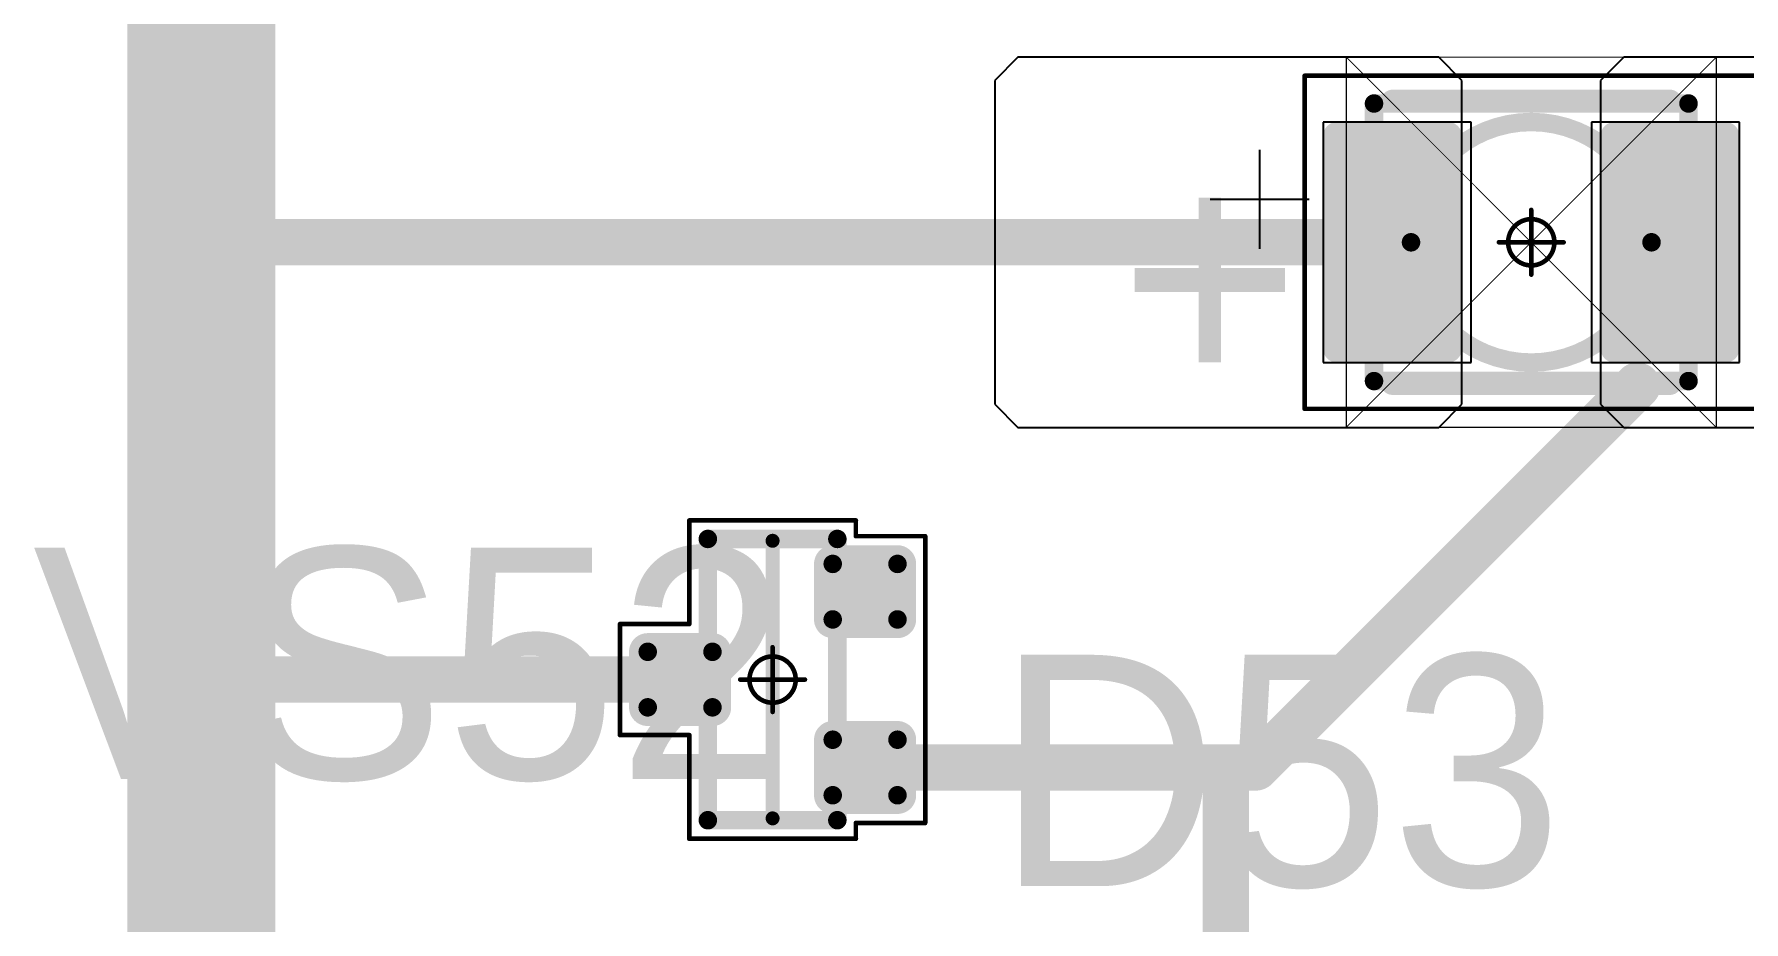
# Model space of a CAD drawing. Header units: millimetres. Extents: x 0 to 273, y 0 to 149.
# Drawn here: x 186.82 to 205.3, y 93.16 to 102.75 of the extents above; entities that cross this region are included whole.
import ezdxf

# ---------------------------------------------------------------- set-up
doc = ezdxf.new("R2010")
doc.units = ezdxf.units.MM
for name, color, linetype in [('Mechanical13', 56, 'Continuous'), ('Mechanical15', 56, 'Continuous'), ('Mechanical2', 216, 'Continuous'), ('TopLayer', 1, 'Continuous'), ('TopOverlay', 2, 'Continuous'), ('TopPaste', 8, 'Continuous'), ('TopSolder', 216, 'Continuous')]:
    doc.layers.add(name, color=color, linetype=linetype)

# ---------------------------------------------------------------- blocks, each defined once
blk = doc.blocks.new('SOT23_18')
at = {"layer": 'Mechanical13', "const_width": 0.2}
for points in [[(-0.7, 1.52), (-0.7, -1.52)], [(0.7, 1.52), (-0.7, 1.52)], [(0.7, 1.52), (0.7, -1.52)], [(0.7, -1.52), (-0.7, -1.52)]]:
    blk.add_lwpolyline(points, dxfattribs=at)
at = {"layer": 'Mechanical13', "const_width": 0.1}
for points in [[(-0.75, 1.52, 1), (-0.65, 1.52, 1)], [(-0.75, 1.52, 1), (-0.65, 1.52, 1)], [(0.65, 1.52, 1), (0.75, 1.52, 1)], [(0.65, 1.52, 1), (0.75, 1.52, 1)], [(-0.75, -1.52, 1), (-0.65, -1.52, 1)], [(-0.75, -1.52, 1), (-0.65, -1.52, 1)], [(0.65, -1.52, 1), (0.75, -1.52, 1)], [(0.65, -1.52, 1), (0.75, -1.52, 1)]]:
    blk.add_lwpolyline(points, format="xyb", close=True, dxfattribs=at)
at = {"layer": 'Mechanical15', "const_width": 0.05}
for points in [[(0.9, 1.72), (-0.9, 1.72)], [(-0.9, 1.72), (-0.9, 1.55)], [(0.9, 1.72), (0.9, 0.6)], [(-0.9, 1.55), (-1.65, 1.55)], [(-1.65, 1.55), (-1.65, -1.55)], [(1.65, 0.6), (0.9, 0.6)], [(1.65, 0.6), (1.65, -0.6)], [(0, 0.35), (0, -0.35)], [(0.35, 0), (-0.35, 0)], [(0.9, -0.6), (0.9, -1.72)], [(1.65, -0.6), (0.9, -0.6)], [(-0.9, -1.55), (-1.65, -1.55)], [(-0.9, -1.55), (-0.9, -1.72)], [(0.9, -1.72), (-0.9, -1.72)]]:
    blk.add_lwpolyline(points, dxfattribs=at)
at = {"layer": 'Mechanical15'}
for points, const_width in [([(-0.913, 1.72, 1), (-0.888, 1.72, 1)], 0.025), ([(-0.913, 1.72, 1), (-0.888, 1.72, 1)], 0.025), ([(0.888, 1.72, 1), (0.913, 1.72, 1)], 0.025), ([(0.888, 1.72, 1), (0.913, 1.72, 1)], 0.025), ([(-1.662, 1.55, 1), (-1.637, 1.55, 1)], 0.025), ([(-1.662, 1.55, 1), (-1.637, 1.55, 1)], 0.025), ([(-0.913, 1.55, 1), (-0.888, 1.55, 1)], 0.025), ([(-0.913, 1.55, 1), (-0.888, 1.55, 1)], 0.025), ([(0.888, 0.6, 1), (0.913, 0.6, 1)], 0.025), ([(0.888, 0.6, 1), (0.913, 0.6, 1)], 0.025), ([(1.637, 0.6, 1), (1.662, 0.6, 1)], 0.025), ([(1.637, 0.6, 1), (1.662, 0.6, 1)], 0.025), ([(-0.012, 0.35, 1), (0.012, 0.35, 1)], 0.025), ([(0.25, 0, 1), (-0.25, 0, 1)], 0.05), ([(-0.362, 0, 1), (-0.337, 0, 1)], 0.025), ([(-0.262, 0, 1), (-0.238, 0, 1)], 0.025), ([(0.238, 0, 1), (0.262, 0, 1)], 0.025), ([(0.337, 0, 1), (0.362, 0, 1)], 0.025), ([(-0.012, -0.35, 1), (0.012, -0.35, 1)], 0.025), ([(0.888, -0.6, 1), (0.913, -0.6, 1)], 0.025), ([(0.888, -0.6, 1), (0.913, -0.6, 1)], 0.025), ([(1.637, -0.6, 1), (1.662, -0.6, 1)], 0.025), ([(1.637, -0.6, 1), (1.662, -0.6, 1)], 0.025), ([(-1.662, -1.55, 1), (-1.637, -1.55, 1)], 0.025), ([(-1.662, -1.55, 1), (-1.637, -1.55, 1)], 0.025), ([(-0.913, -1.55, 1), (-0.888, -1.55, 1)], 0.025), ([(-0.913, -1.55, 1), (-0.888, -1.55, 1)], 0.025), ([(-0.913, -1.72, 1), (-0.888, -1.72, 1)], 0.025), ([(-0.913, -1.72, 1), (-0.888, -1.72, 1)], 0.025), ([(0.888, -1.72, 1), (0.913, -1.72, 1)], 0.025), ([(0.888, -1.72, 1), (0.913, -1.72, 1)], 0.025)]:
    blk.add_lwpolyline(points, format="xyb", close=True, dxfattribs=dict(at, const_width=const_width))
at = {"layer": 'TopLayer', "const_width": 0.1}
for points in [[(-1.4, 1.25, 1), (-1.3, 1.25, 1)], [(-0.7, 1.25, 1), (-0.6, 1.25, 1)], [(-1.4, 0.65, 1), (-1.3, 0.65, 1)], [(-0.7, 0.65, 1), (-0.6, 0.65, 1)], [(0.6, 0.3, 1), (0.7, 0.3, 1)], [(1.3, 0.3, 1), (1.4, 0.3, 1)], [(0.6, -0.3, 1), (0.7, -0.3, 1)], [(1.3, -0.3, 1), (1.4, -0.3, 1)], [(-1.4, -0.65, 1), (-1.3, -0.65, 1)], [(-0.7, -0.65, 1), (-0.6, -0.65, 1)], [(-1.4, -1.25, 1), (-1.3, -1.25, 1)], [(-0.7, -1.25, 1), (-0.6, -1.25, 1)]]:
    blk.add_lwpolyline(points, format="xyb", close=True, dxfattribs=at)
at = {"layer": 'TopLayer'}
for points in [[(-1.35, 1.35), (-1.35, 0.55), (-0.65, 1.35), (-0.65, 0.55)], [(-1.45, 1.25), (-1.45, 0.65), (-0.55, 1.25), (-0.55, 0.65)], [(0.65, 0.4), (0.65, -0.4), (1.35, 0.4), (1.35, -0.4)], [(0.55, 0.3), (0.55, -0.3), (1.45, 0.3), (1.45, -0.3)], [(-1.35, -0.55), (-1.35, -1.35), (-0.65, -0.55), (-0.65, -1.35)], [(-1.45, -0.65), (-1.45, -1.25), (-0.55, -0.65), (-0.55, -1.25)]]:
    blk.add_solid(points, dxfattribs=at)
at = {"layer": 'TopOverlay', "const_width": 0.15}
blk.add_lwpolyline([(0, 1.5), (0, -1.5)], dxfattribs=at)
at = {"layer": 'TopOverlay', "const_width": 0.075}
for points in [[(-0.038, 1.5, 1), (0.038, 1.5, 1)], [(-0.038, -1.5, 1), (0.038, -1.5, 1)]]:
    blk.add_lwpolyline(points, format="xyb", close=True, dxfattribs=at)
at = {"layer": 'TopPaste', "const_width": 0.075}
for points in [[(-1.387, 1.25, 1), (-1.313, 1.25, 1)], [(-0.687, 1.25, 1), (-0.613, 1.25, 1)], [(-1.387, 0.65, 1), (-1.313, 0.65, 1)], [(-0.687, 0.65, 1), (-0.613, 0.65, 1)], [(0.613, 0.3, 1), (0.687, 0.3, 1)], [(1.313, 0.3, 1), (1.387, 0.3, 1)], [(0.613, -0.3, 1), (0.687, -0.3, 1)], [(1.313, -0.3, 1), (1.387, -0.3, 1)], [(-1.387, -0.65, 1), (-1.313, -0.65, 1)], [(-0.687, -0.65, 1), (-0.613, -0.65, 1)], [(-1.387, -1.25, 1), (-1.313, -1.25, 1)], [(-0.687, -1.25, 1), (-0.613, -1.25, 1)]]:
    blk.add_lwpolyline(points, format="xyb", close=True, dxfattribs=at)
at = {"layer": 'TopPaste'}
for points in [[(-1.35, 1.325), (-1.35, 0.575), (-0.65, 1.325), (-0.65, 0.575)], [(-1.425, 1.25), (-1.425, 0.65), (-0.575, 1.25), (-0.575, 0.65)], [(0.65, 0.375), (0.65, -0.375), (1.35, 0.375), (1.35, -0.375)], [(0.575, 0.3), (0.575, -0.3), (1.425, 0.3), (1.425, -0.3)], [(-1.425, -0.65), (-1.425, -1.25), (-0.575, -0.65), (-0.575, -1.25)], [(-1.35, -0.575), (-1.35, -1.325), (-0.65, -0.575), (-0.65, -1.325)]]:
    blk.add_solid(points, dxfattribs=at)
at = {"layer": 'TopSolder', "const_width": 0.202}
for points in [[(-1.451, 1.25, 1), (-1.249, 1.25, 1)], [(-0.751, 1.25, 1), (-0.549, 1.25, 1)], [(-1.451, 0.65, 1), (-1.249, 0.65, 1)], [(-0.751, 0.65, 1), (-0.549, 0.65, 1)], [(0.549, 0.3, 1), (0.751, 0.3, 1)], [(1.249, 0.3, 1), (1.451, 0.3, 1)], [(0.549, -0.3, 1), (0.751, -0.3, 1)], [(1.249, -0.3, 1), (1.451, -0.3, 1)], [(-1.451, -0.65, 1), (-1.249, -0.65, 1)], [(-0.751, -0.65, 1), (-0.549, -0.65, 1)], [(-1.451, -1.25, 1), (-1.249, -1.25, 1)], [(-0.751, -1.25, 1), (-0.549, -1.25, 1)]]:
    blk.add_lwpolyline(points, format="xyb", close=True, dxfattribs=at)
at = {"layer": 'TopSolder'}
for points in [[(-1.35, 1.452), (-1.35, 0.448), (-0.65, 1.452), (-0.65, 0.448)], [(-1.552, 1.25), (-1.552, 0.65), (-0.448, 1.25), (-0.448, 0.65)], [(0.65, 0.502), (0.65, -0.502), (1.35, 0.502), (1.35, -0.502)], [(0.448, 0.3), (0.448, -0.3), (1.552, 0.3), (1.552, -0.3)], [(-1.35, -0.448), (-1.35, -1.452), (-0.65, -0.448), (-0.65, -1.452)], [(-1.552, -0.65), (-1.552, -1.25), (-0.448, -0.65), (-0.448, -1.25)]]:
    blk.add_solid(points, dxfattribs=at)
blk = doc.blocks.new('T66G_103')
at = {"layer": 'Mechanical13'}
for p, q in [((2.936, 0.071), (2.936, -1)), ((2.4, -0.464), (3.471, -0.464))]:
    blk.add_line(p, q, dxfattribs=at)
at = {"layer": 'Mechanical13', "const_width": 0.2}
for points in [[(1.7, 1.5), (-1.7, 1.5)], [(-1.7, 1.5), (-1.7, -1.5)], [(1.7, 1.5), (1.7, -1.5)], [(1.7, -1.5), (-1.7, -1.5)]]:
    blk.add_lwpolyline(points, dxfattribs=at)
at = {"layer": 'Mechanical13'}
for points, const_width in [([(-1.75, 1.5, 1), (-1.65, 1.5, 1)], 0.1), ([(-1.75, 1.5, 1), (-1.65, 1.5, 1)], 0.1), ([(1.65, 1.5, 1), (1.75, 1.5, 1)], 0.1), ([(1.65, 1.5, 1), (1.75, 1.5, 1)], 0.1), ([(1.3, 0, 1), (-1.3, 0, 1)], 0.2), ([(-1.35, 0, 1), (-1.25, 0, 1)], 0.1), ([(1.25, 0, 1), (1.35, 0, 1)], 0.1), ([(-1.75, -1.5, 1), (-1.65, -1.5, 1)], 0.1), ([(-1.75, -1.5, 1), (-1.65, -1.5, 1)], 0.1), ([(1.65, -1.5, 1), (1.75, -1.5, 1)], 0.1), ([(1.65, -1.5, 1), (1.75, -1.5, 1)], 0.1)]:
    blk.add_lwpolyline(points, format="xyb", close=True, dxfattribs=dict(at, const_width=const_width))
at = {"layer": 'Mechanical15', "const_width": 0.05}
for points in [[(-2.45, 1.8), (-2.45, -1.8)], [(2.45, 1.8), (-2.45, 1.8)], [(2.45, 1.8), (2.45, -1.8)], [(0, 0.35), (0, -0.35)], [(0.35, 0), (-0.35, 0)], [(2.45, -1.8), (-2.45, -1.8)]]:
    blk.add_lwpolyline(points, dxfattribs=at)
at = {"layer": 'Mechanical15'}
for points, const_width in [([(-2.462, 1.8, 1), (-2.438, 1.8, 1)], 0.025), ([(-2.462, 1.8, 1), (-2.438, 1.8, 1)], 0.025), ([(2.438, 1.8, 1), (2.462, 1.8, 1)], 0.025), ([(2.438, 1.8, 1), (2.462, 1.8, 1)], 0.025), ([(-0.012, 0.35, 1), (0.012, 0.35, 1)], 0.025), ([(0.25, 0, 1), (-0.25, 0, 1)], 0.05), ([(-0.362, 0, 1), (-0.337, 0, 1)], 0.025), ([(-0.262, 0, 1), (-0.238, 0, 1)], 0.025), ([(0.238, 0, 1), (0.262, 0, 1)], 0.025), ([(0.337, 0, 1), (0.362, 0, 1)], 0.025), ([(-0.012, -0.35, 1), (0.012, -0.35, 1)], 0.025), ([(-2.462, -1.8, 1), (-2.438, -1.8, 1)], 0.025), ([(-2.462, -1.8, 1), (-2.438, -1.8, 1)], 0.025), ([(2.438, -1.8, 1), (2.462, -1.8, 1)], 0.025), ([(2.438, -1.8, 1), (2.462, -1.8, 1)], 0.025)]:
    blk.add_lwpolyline(points, format="xyb", close=True, dxfattribs=dict(at, const_width=const_width))
at = {"layer": 'TopLayer'}
for p, q in [((-5.55, 2), (-5.8, 1.75)), ((-1, 2), (-5.55, 2)), ((-0.75, 1.75), (-1, 2)), ((1, 2), (0.75, 1.75)), ((5.55, 2), (1, 2)), ((5.8, 1.75), (5.55, 2)), ((-5.8, 1.75), (-5.8, -1.75)), ((-0.75, -1.75), (-0.75, 1.75)), ((0.75, 1.75), (0.75, -1.75)), ((5.8, -1.75), (5.8, 1.75)), ((-5.8, -1.75), (-5.55, -2)), ((-1, -2), (-0.75, -1.75)), ((0.75, -1.75), (1, -2)), ((5.55, -2), (5.8, -1.75)), ((-5.55, -2), (-1, -2)), ((1, -2), (5.55, -2))]:
    blk.add_line(p, q, dxfattribs=at)
at = {"layer": 'TopLayer', "const_width": 0.15}
for points in [[(-2.175, 1.15, 1), (-2.025, 1.15, 1)], [(-0.975, 1.15, 1), (-0.825, 1.15, 1)], [(0.825, 1.15, 1), (0.975, 1.15, 1)], [(2.025, 1.15, 1), (2.175, 1.15, 1)], [(-2.175, -1.15, 1), (-2.025, -1.15, 1)], [(-0.975, -1.15, 1), (-0.825, -1.15, 1)], [(0.825, -1.15, 1), (0.975, -1.15, 1)], [(2.025, -1.15, 1), (2.175, -1.15, 1)]]:
    blk.add_lwpolyline(points, format="xyb", close=True, dxfattribs=at)
at = {"layer": 'TopLayer'}
for points in [[(-0.9, 1.3), (-2.1, 1.3), (-0.9, -1.3), (-2.1, -1.3)], [(2.1, 1.3), (0.9, 1.3), (2.1, -1.3), (0.9, -1.3)], [(-0.75, 1.15), (-2.25, 1.15), (-0.75, -1.15), (-2.25, -1.15)], [(2.25, 1.15), (0.75, 1.15), (2.25, -1.15), (0.75, -1.15)]]:
    blk.add_solid(points, dxfattribs=at)
at = {"layer": 'TopOverlay', "const_width": 0.25}
for points in [[(1.5, 1.525), (-1.5, 1.525)], [(1.5, -1.525), (-1.5, -1.525)]]:
    blk.add_lwpolyline(points, dxfattribs=at)
at = {"layer": 'TopOverlay', "const_width": 0.125}
for points in [[(-1.562, 1.525, 1), (-1.438, 1.525, 1)], [(1.438, 1.525, 1), (1.562, 1.525, 1)], [(-1.562, -1.525, 1), (-1.438, -1.525, 1)], [(1.438, -1.525, 1), (1.562, -1.525, 1)]]:
    blk.add_lwpolyline(points, format="xyb", close=True, dxfattribs=at)
at = {"layer": 'TopPaste', "const_width": 0.125}
for points in [[(-2.163, 1.15, 1), (-2.038, 1.15, 1)], [(-0.963, 1.15, 1), (-0.838, 1.15, 1)], [(0.838, 1.15, 1), (0.963, 1.15, 1)], [(2.038, 1.15, 1), (2.163, 1.15, 1)], [(-2.163, -1.15, 1), (-2.038, -1.15, 1)], [(-0.963, -1.15, 1), (-0.838, -1.15, 1)], [(0.838, -1.15, 1), (0.963, -1.15, 1)], [(2.038, -1.15, 1), (2.163, -1.15, 1)]]:
    blk.add_lwpolyline(points, format="xyb", close=True, dxfattribs=at)
at = {"layer": 'TopPaste'}
for points in [[(-0.775, 1.15), (-2.225, 1.15), (-0.775, -1.15), (-2.225, -1.15)], [(-0.9, 1.275), (-2.1, 1.275), (-0.9, -1.275), (-2.1, -1.275)], [(2.225, 1.15), (0.775, 1.15), (2.225, -1.15), (0.775, -1.15)], [(2.1, 1.275), (0.9, 1.275), (2.1, -1.275), (0.9, -1.275)]]:
    blk.add_solid(points, dxfattribs=at)
at = {"layer": 'TopSolder'}
for p, q in [((-2.25, 1.3), (-2.25, -1.3)), ((-0.65, 1.3), (-2.25, 1.3)), ((-0.65, -1.3), (-0.65, 1.3)), ((0.65, 1.3), (0.65, -1.3)), ((2.25, 1.3), (0.65, 1.3)), ((2.25, -1.3), (2.25, 1.3)), ((-2.25, -1.3), (-0.65, -1.3)), ((0.65, -1.3), (2.25, -1.3))]:
    blk.add_line(p, q, dxfattribs=at)
at = {"layer": 'TopOverlay'}
blk.add_text('+', height=2.5, dxfattribs=at).set_placement((2.5, -0.8))

msp = doc.modelspace()

# ---------------------------------------------------------------- linework, layer by layer
at = {"layer": 'Mechanical2'}
for points, const_width in [([(201.002, 98.499), (201.002, 102.499)], 0.0127), ([(201.002, 102.499), (205.002, 102.499)], 0.0127), ([(201.002, 102.499), (205.002, 98.499)], 0.01), ([(201.002, 98.499), (205.002, 102.499)], 0.01), ([(205.002, 98.499), (205.002, 102.499)], 0.0127), ([(201.002, 98.499), (205.002, 98.499)], 0.0127)]:
    msp.add_lwpolyline(points, dxfattribs=dict(at, const_width=const_width))
for points, const_width in [([(200.999, 102.499, 1), (201.005, 102.499, 1)], 0.00635), ([(200.999, 102.499, 1), (201.005, 102.499, 1)], 0.00635), ([(200.999, 102.499, 1), (201.004, 102.499, 1)], 0.005), ([(204.999, 102.499, 1), (205.005, 102.499, 1)], 0.00635), ([(204.999, 102.499, 1), (205.005, 102.499, 1)], 0.00635), ([(204.999, 102.499, 1), (205.004, 102.499, 1)], 0.005), ([(200.999, 98.499, 1), (201.005, 98.499, 1)], 0.00635), ([(200.999, 98.499, 1), (201.005, 98.499, 1)], 0.00635), ([(200.999, 98.499, 1), (201.004, 98.499, 1)], 0.005), ([(204.999, 98.499, 1), (205.005, 98.499, 1)], 0.00635), ([(204.999, 98.499, 1), (205.005, 98.499, 1)], 0.00635), ([(204.999, 98.499, 1), (205.004, 98.499, 1)], 0.005)]:
    msp.add_lwpolyline(points, format="xyb", close=True, dxfattribs=dict(at, const_width=const_width))
at = {"layer": 'TopLayer'}
for points, const_width in [([(188.625, 100.225), (188.625, 118.5)], 1.6), ([(188.625, 95.925), (188.625, 100.225)], 1.6), ([(188.625, 100.225), (188.899, 100.499)], 0.5), ([(188.899, 100.499), (201.502, 100.499)], 0.5), ([(200.023, 94.823), (204.15, 98.95)], 0.5), ([(188.625, 71.925), (188.625, 95.925)], 1.6), ([(188.625, 95.925), (188.777, 95.773)], 0.5), ([(188.777, 95.773), (193.8, 95.773)], 0.5), ([(195.8, 94.823), (199.7, 94.823)], 0.5), ([(199.7, 94.823), (200.023, 94.823)], 0.5), ([(199.7, 91.675), (199.7, 94.823)], 0.5)]:
    msp.add_lwpolyline(points, dxfattribs=dict(at, const_width=const_width))
for points, const_width in [([(188.225, 100.225, 1), (189.025, 100.225, 1)], 0.8), ([(188.225, 100.225, 1), (189.025, 100.225, 1)], 0.8), ([(188.774, 100.499, 1), (189.024, 100.499, 1)], 0.25), ([(188.774, 100.499, 1), (189.024, 100.499, 1)], 0.25), ([(201.377, 100.499, 1), (201.627, 100.499, 1)], 0.25), ([(188.5, 100.225, 1), (188.75, 100.225, 1)], 0.25), ([(204.025, 98.95, 1), (204.275, 98.95, 1)], 0.25), ([(188.225, 95.925, 1), (189.025, 95.925, 1)], 0.8), ([(188.225, 95.925, 1), (189.025, 95.925, 1)], 0.8), ([(188.5, 95.925, 1), (188.75, 95.925, 1)], 0.25), ([(188.652, 95.773, 1), (188.902, 95.773, 1)], 0.25), ([(188.652, 95.773, 1), (188.902, 95.773, 1)], 0.25), ([(193.675, 95.773, 1), (193.925, 95.773, 1)], 0.25), ([(195.675, 94.823, 1), (195.925, 94.823, 1)], 0.25), ([(199.575, 94.823, 1), (199.825, 94.823, 1)], 0.25), ([(199.575, 94.823, 1), (199.825, 94.823, 1)], 0.25), ([(199.575, 94.823, 1), (199.825, 94.823, 1)], 0.25), ([(199.898, 94.823, 1), (200.148, 94.823, 1)], 0.25), ([(199.898, 94.823, 1), (200.148, 94.823, 1)], 0.25)]:
    msp.add_lwpolyline(points, format="xyb", close=True, dxfattribs=dict(at, const_width=const_width))

# ---------------------------------------------------------------- block references
at = {"rotation": 180}
for name, p in [('T66G_103', (203.002, 100.499)), ('SOT23_18', (194.8, 95.773))]:
    msp.add_blockref(name, p, dxfattribs=at)

# ---------------------------------------------------------------- texts
at = {"layer": 'TopOverlay'}
for s, p in [('VS52', (186.802, 94.699)), ('D53', (197.212, 93.541))]:
    msp.add_text(s, height=2.5, dxfattribs=at).set_placement(p)

doc.saveas('drawing.dxf')
